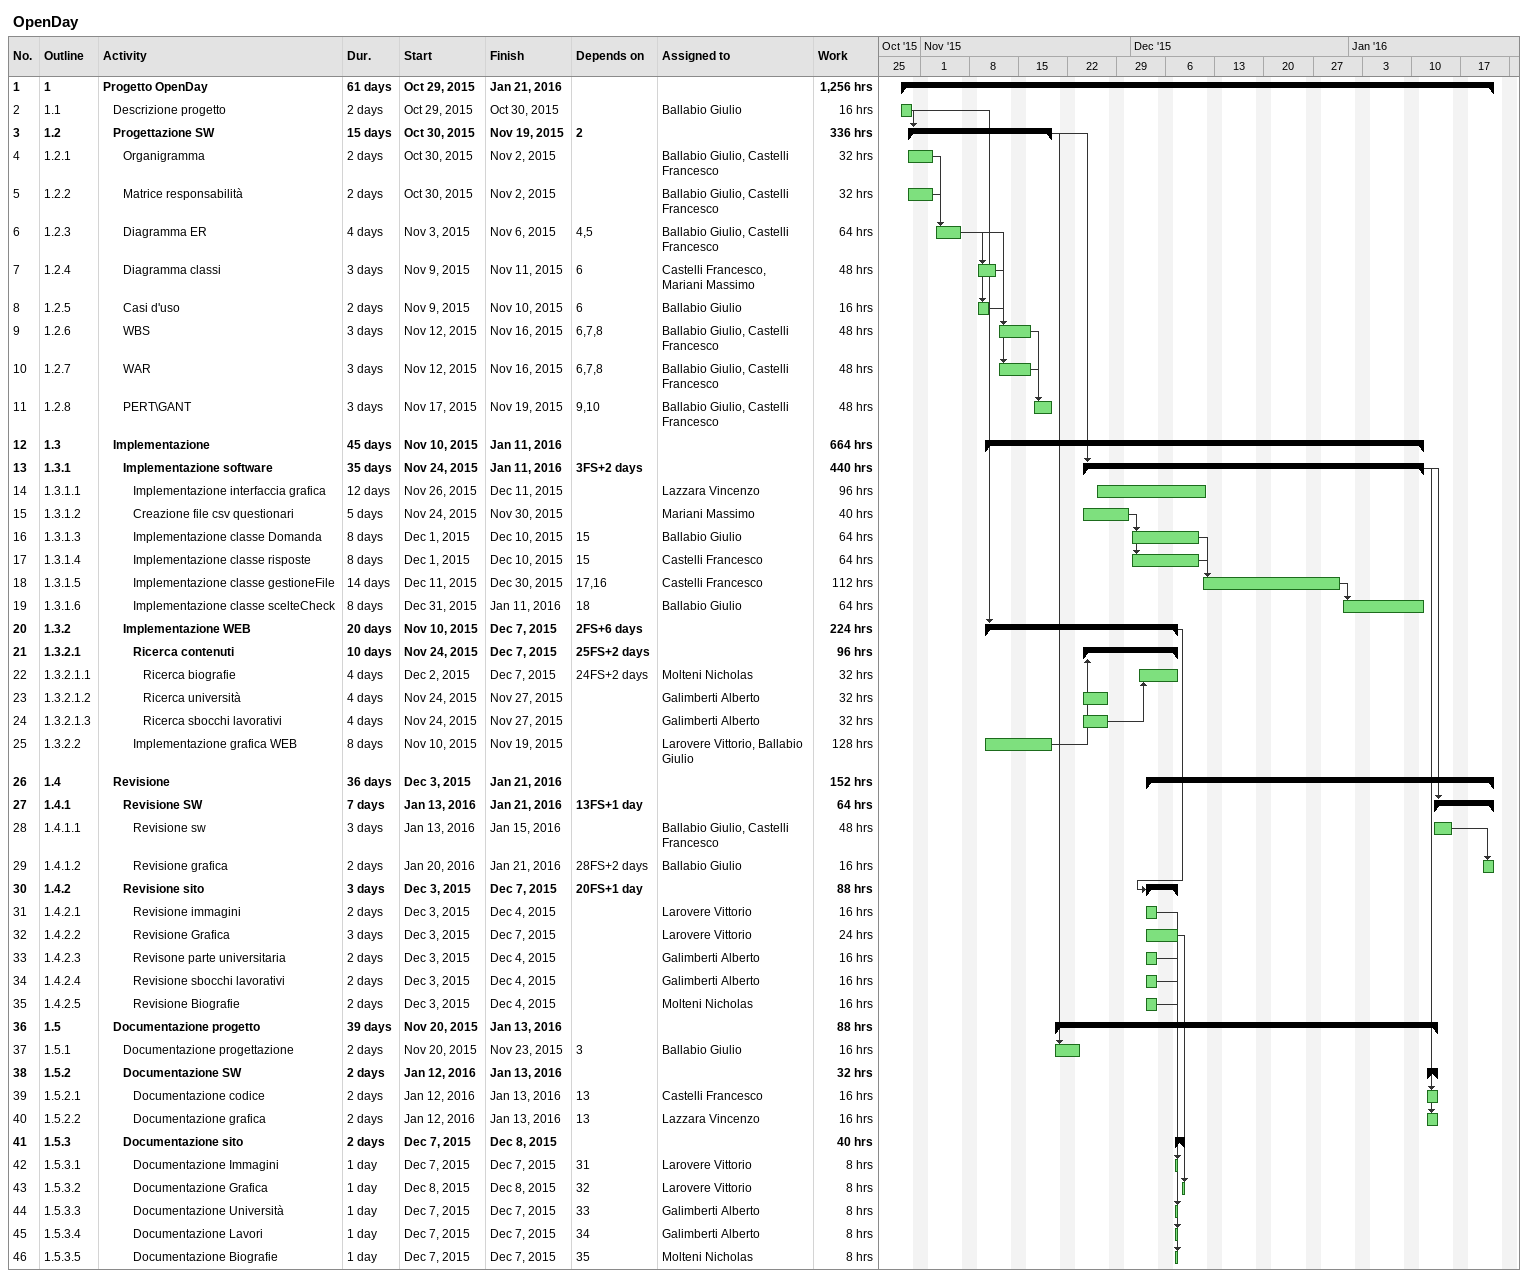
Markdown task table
OpenDay

| ID | WBS | Task | Duration | Start | Finish | Predecessors | Resources | Work (h) |
|---|---|---|---|---|---|---|---|---|
| 1 | 1 | **Progetto OpenDay** | 61d | 2015-10-29 | 2016-01-21 |  |  | 1256 |
| 2 | 1.1 | Descrizione progetto | 2d | 2015-10-29 | 2015-10-30 |  | Ballabio Giulio | 16 |
| 3 | 1.2 | **Progettazione SW** | 15d | 2015-10-30 | 2015-11-19 | 2 |  | 336 |
| 4 | 1.2.1 | Organigramma | 2d | 2015-10-30 | 2015-11-02 |  | Ballabio Giulio, Castelli Francesco | 32 |
| 5 | 1.2.2 | Matrice responsabilità | 2d | 2015-10-30 | 2015-11-02 |  | Ballabio Giulio, Castelli Francesco | 32 |
| 6 | 1.2.3 | Diagramma ER | 4d | 2015-11-03 | 2015-11-06 | 4, 5 | Ballabio Giulio, Castelli Francesco | 64 |
| 7 | 1.2.4 | Diagramma classi | 3d | 2015-11-09 | 2015-11-11 | 6 | Castelli Francesco, Mariani Massimo | 48 |
| 8 | 1.2.5 | Casi d'uso | 2d | 2015-11-09 | 2015-11-10 | 6 | Ballabio Giulio | 16 |
| 9 | 1.2.6 | WBS | 3d | 2015-11-12 | 2015-11-16 | 6, 7, 8 | Ballabio Giulio, Castelli Francesco | 48 |
| 10 | 1.2.7 | WAR | 3d | 2015-11-12 | 2015-11-16 | 6, 7, 8 | Ballabio Giulio, Castelli Francesco | 48 |
| 11 | 1.2.8 | PERT\GANT | 3d | 2015-11-17 | 2015-11-19 | 9, 10 | Ballabio Giulio, Castelli Francesco | 48 |
| 12 | 1.3 | **Implementazione** | 45d | 2015-11-10 | 2016-01-11 |  |  | 664 |
| 13 | 1.3.1 | **Implementazione software** | 35d | 2015-11-24 | 2016-01-11 | 3FS+2d |  | 440 |
| 14 | 1.3.1.1 | Implementazione interfaccia grafica | 12d | 2015-11-26 | 2015-12-11 |  | Lazzara Vincenzo | 96 |
| 15 | 1.3.1.2 | Creazione file csv questionari | 5d | 2015-11-24 | 2015-11-30 |  | Mariani Massimo | 40 |
| 16 | 1.3.1.3 | Implementazione classe Domanda | 8d | 2015-12-01 | 2015-12-10 | 15 | Ballabio Giulio | 64 |
| 17 | 1.3.1.4 | Implementazione classe risposte | 8d | 2015-12-01 | 2015-12-10 | 15 | Castelli Francesco | 64 |
| 18 | 1.3.1.5 | Implementazione classe gestioneFile | 14d | 2015-12-11 | 2015-12-30 | 17, 16 | Castelli Francesco | 112 |
| 19 | 1.3.1.6 | Implementazione classe scelteCheck | 8d | 2015-12-31 | 2016-01-11 | 18 | Ballabio Giulio | 64 |
| 20 | 1.3.2 | **Implementazione WEB** | 20d | 2015-11-10 | 2015-12-07 | 2FS+6d |  | 224 |
| 21 | 1.3.2.1 | **Ricerca contenuti** | 10d | 2015-11-24 | 2015-12-07 | 25FS+2d |  | 96 |
| 22 | 1.3.2.1.1 | Ricerca biografie | 4d | 2015-12-02 | 2015-12-07 | 24FS+2d | Molteni Nicholas | 32 |
| 23 | 1.3.2.1.2 | Ricerca università | 4d | 2015-11-24 | 2015-11-27 |  | Galimberti Alberto | 32 |
| 24 | 1.3.2.1.3 | Ricerca sbocchi lavorativi | 4d | 2015-11-24 | 2015-11-27 |  | Galimberti Alberto | 32 |
| 25 | 1.3.2.2 | Implementazione grafica WEB | 8d | 2015-11-10 | 2015-11-19 |  | Larovere Vittorio, Ballabio Giulio | 128 |
| 26 | 1.4 | **Revisione** | 36d | 2015-12-03 | 2016-01-21 |  |  | 152 |
| 27 | 1.4.1 | **Revisione SW** | 7d | 2016-01-13 | 2016-01-21 | 13FS+1d |  | 64 |
| 28 | 1.4.1.1 | Revisione sw | 3d | 2016-01-13 | 2016-01-15 |  | Ballabio Giulio, Castelli Francesco | 48 |
| 29 | 1.4.1.2 | Revisione grafica | 2d | 2016-01-20 | 2016-01-21 | 28FS+2d | Ballabio Giulio | 16 |
| 30 | 1.4.2 | **Revisione sito** | 3d | 2015-12-03 | 2015-12-07 | 20FS+1d |  | 88 |
| 31 | 1.4.2.1 | Revisione immagini | 2d | 2015-12-03 | 2015-12-04 |  | Larovere Vittorio | 16 |
| 32 | 1.4.2.2 | Revisione Grafica | 3d | 2015-12-03 | 2015-12-07 |  | Larovere Vittorio | 24 |
| 33 | 1.4.2.3 | Revisone parte universitaria | 2d | 2015-12-03 | 2015-12-04 |  | Galimberti Alberto | 16 |
| 34 | 1.4.2.4 | Revisione sbocchi lavorativi | 2d | 2015-12-03 | 2015-12-04 |  | Galimberti Alberto | 16 |
| 35 | 1.4.2.5 | Revisione Biografie | 2d | 2015-12-03 | 2015-12-04 |  | Molteni Nicholas | 16 |
| 36 | 1.5 | **Documentazione progetto** | 39d | 2015-11-20 | 2016-01-13 |  |  | 88 |
| 37 | 1.5.1 | Documentazione progettazione | 2d | 2015-11-20 | 2015-11-23 | 3 | Ballabio Giulio | 16 |
| 38 | 1.5.2 | **Documentazione SW** | 2d | 2016-01-12 | 2016-01-13 |  |  | 32 |
| 39 | 1.5.2.1 | Documentazione codice | 2d | 2016-01-12 | 2016-01-13 | 13 | Castelli Francesco | 16 |
| 40 | 1.5.2.2 | Documentazione grafica | 2d | 2016-01-12 | 2016-01-13 | 13 | Lazzara Vincenzo | 16 |
| 41 | 1.5.3 | **Documentazione sito** | 2d | 2015-12-07 | 2015-12-08 |  |  | 40 |
| 42 | 1.5.3.1 | Documentazione Immagini | 1d | 2015-12-07 | 2015-12-07 | 31 | Larovere Vittorio | 8 |
| 43 | 1.5.3.2 | Documentazione Grafica | 1d | 2015-12-08 | 2015-12-08 | 32 | Larovere Vittorio | 8 |
| 44 | 1.5.3.3 | Documentazione Università | 1d | 2015-12-07 | 2015-12-07 | 33 | Galimberti Alberto | 8 |
| 45 | 1.5.3.4 | Documentazione Lavori | 1d | 2015-12-07 | 2015-12-07 | 34 | Galimberti Alberto | 8 |
| 46 | 1.5.3.5 | Documentazione Biografie | 1d | 2015-12-07 | 2015-12-07 | 35 | Molteni Nicholas | 8 |
